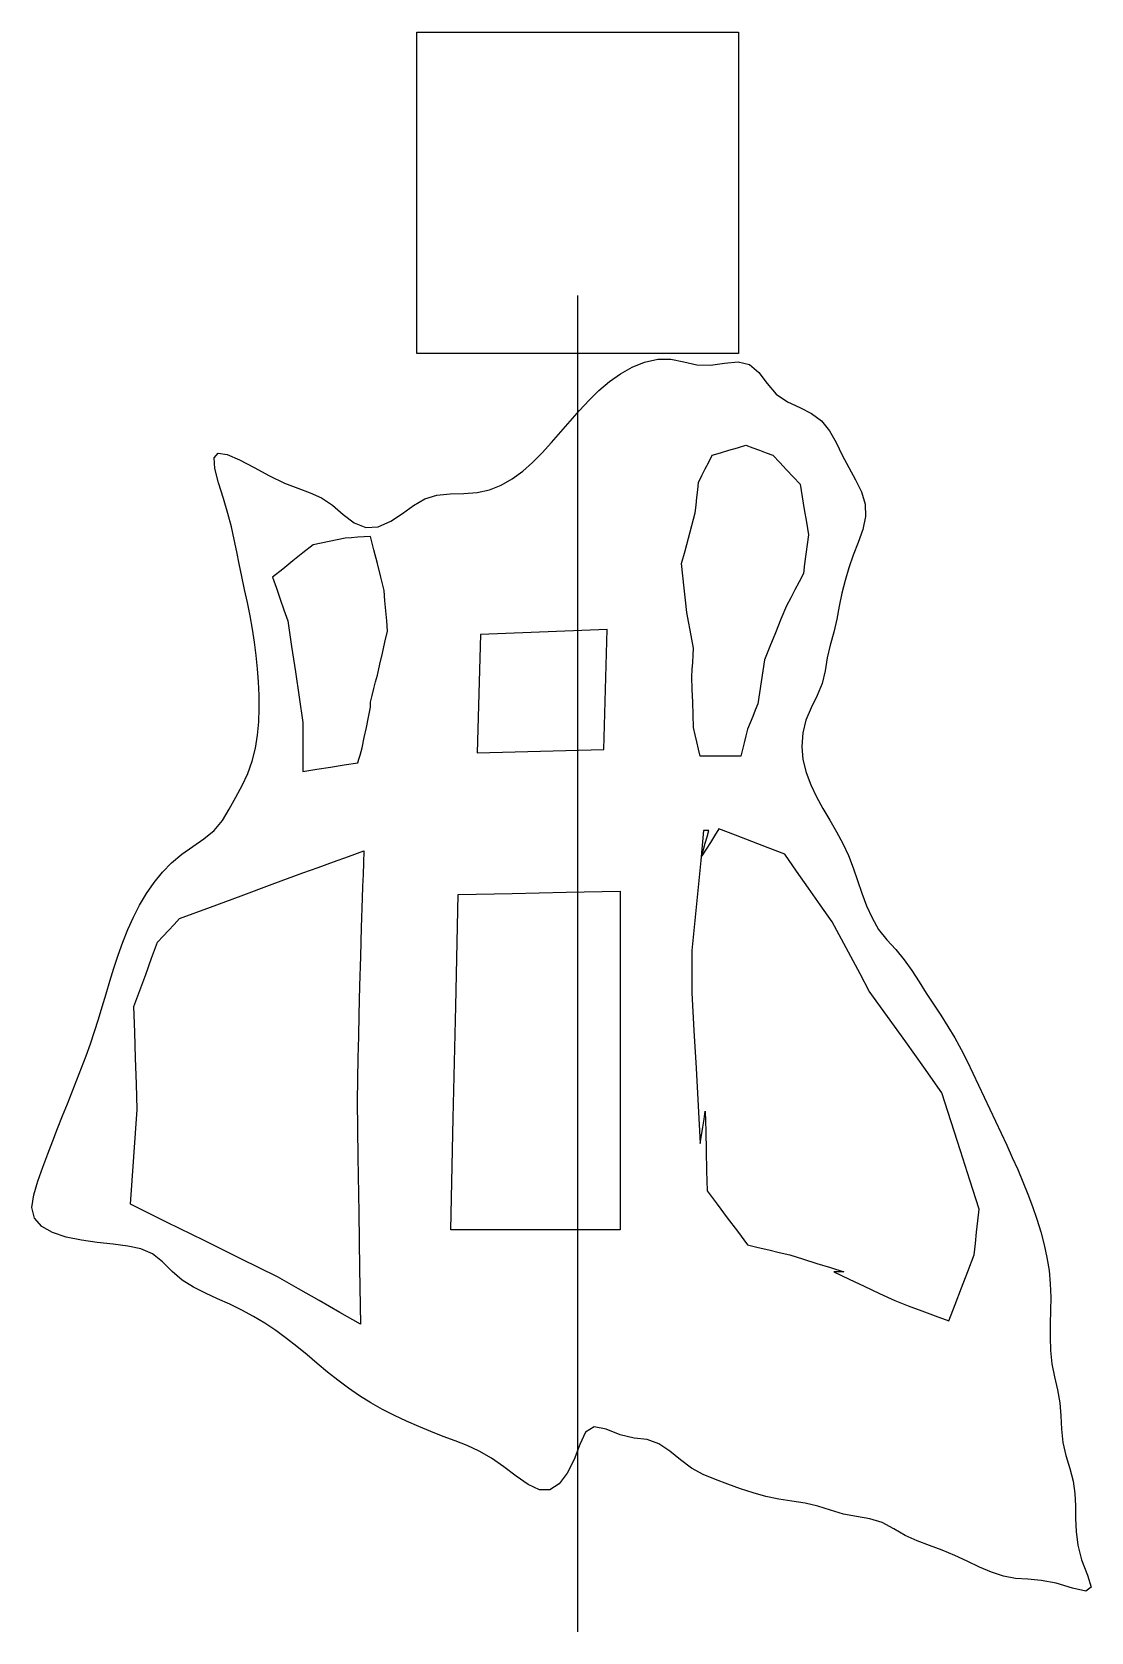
# Model space of a CAD drawing. Header units: millimetres. Extents: x -194 to 183, y -264 to 306.
import ezdxf

# ---------------------------------------------------------------- set-up
doc = ezdxf.new("R2010")
doc.units = ezdxf.units.MM
for name, color, linetype in [('BODY_OUTLINE', 7, 'Continuous'), ('CENTERLINE', 8, 'Continuous'), ('CONTROL_CAVITY', 2, 'Continuous'), ('HARDWARE_REFS', 3, 'Continuous'), ('VOID_CHAMBERS', 5, 'Continuous')]:
    doc.layers.add(name, color=color, linetype=linetype)

msp = doc.modelspace()

# ---------------------------------------------------------------- linework, layer by layer
at = {"layer": 'BODY_OUTLINE'}
msp.add_lwpolyline([(-35.83, 141.92), (-31.39, 142.92), (-27.23, 144.58), (-23.32, 146.8), (-19.61, 149.51), (-16.07, 152.62), (-12.66, 156.04), (-9.32, 159.69), (-6.03, 163.47), (-2.74, 167.3), (0.6, 171.1), (4.02, 174.78), (7.56, 178.26), (11.27, 181.43), (15.19, 184.23), (19.35, 186.56), (23.81, 188.34), (28.48, 189.39), (33.17, 189.45), (37.75, 188.45), (42.37, 187.33), (47.27, 187.21), (52.3, 187.93), (57.08, 188.41), (61.2, 187.54), (64.47, 184.65), (67.4, 180.69), (70.68, 176.96), (74.67, 174.25), (79.02, 172.16), (83.23, 170.07), (86.83, 167.39), (89.65, 163.85), (91.97, 159.7), (94.13, 155.24), (96.45, 150.79), (98.9, 146.44), (101.03, 142.15), (102.37, 137.81), (102.47, 133.35), (101.44, 128.78), (99.79, 124.17), (98.07, 119.6), (96.53, 115.08), (95.19, 110.58), (94.05, 106.04), (93.1, 101.45), (92.2, 96.8), (91.11, 92.18), (89.85, 87.61), (88.76, 83.03), (88.11, 78.42), (87.06, 73.93), (85.22, 69.61), (83.09, 65.32), (81.22, 60.92), (80.08, 56.31), (79.75, 51.56), (80.17, 46.83), (81.27, 42.26), (82.92, 37.87), (84.97, 33.61), (87.29, 29.44), (89.72, 25.31), (92.14, 21.17), (94.38, 16.97), (96.33, 12.67), (98.02, 8.27), (99.57, 3.8), (101.13, -0.72), (102.81, -5.21), (104.77, -9.55), (107.12, -13.63), (109.98, -17.34), (113.19, -20.81), (116.25, -24.4), (118.98, -28.25), (121.53, -32.24), (124.06, -36.26), (126.65, -40.22), (129.26, -44.17), (131.8, -48.15), (134.23, -52.2), (136.49, -56.34), (138.63, -60.55), (140.69, -64.82), (142.71, -69.1), (144.72, -73.38), (146.73, -77.65), (148.75, -81.92), (150.76, -86.19), (152.75, -90.47), (154.71, -94.77), (156.63, -99.1), (158.5, -103.47), (160.28, -107.87), (161.95, -112.31), (163.49, -116.78), (164.87, -121.3), (166.06, -125.86), (167.03, -130.46), (167.77, -135.1), (168.23, -139.79), (168.4, -144.52), (168.35, -149.28), (168.21, -154.06), (168.13, -158.83), (168.27, -163.57), (168.77, -168.25), (169.69, -172.88), (170.75, -177.48), (171.62, -182.11), (172.01, -186.81), (172.17, -191.56), (172.7, -196.28), (173.81, -200.93), (175.16, -205.5), (176.33, -210), (177, -214.44), (177.2, -218.86), (177.23, -223.36), (177.4, -228), (178, -232.87), (179.34, -238.06), (181.47, -243.47), (182.72, -247.75), (180.87, -249.18), (176.14, -248.15), (170.35, -246.41), (165, -245.39), (160.25, -244.98), (155.86, -244.65), (151.59, -243.87), (147.29, -242.47), (142.97, -240.63), (138.6, -238.58), (134.19, -236.51), (129.72, -234.63), (125.23, -232.96), (120.8, -231.28), (116.52, -229.37), (112.48, -227.01), (108.42, -224.77), (103.96, -223.45), (99.27, -222.62), (94.56, -221.75), (90, -220.41), (85.51, -218.93), (80.93, -217.89), (76.25, -217.21), (71.58, -216.47), (66.97, -215.45), (62.42, -214.17), (57.92, -212.72), (53.44, -211.14), (48.98, -209.51), (44.6, -207.71), (40.44, -205.39), (36.56, -202.45), (32.79, -199.4), (28.9, -196.8), (24.7, -195.22), (20.05, -194.68), (15.05, -193.5), (10.11, -191.58), (5.84, -190.71), (2.79, -192.6), (0.7, -197.01), (-1.33, -202.29), (-3.76, -207.2), (-6.63, -211.05), (-9.93, -213.17), (-13.64, -213.08), (-17.68, -211.23), (-21.94, -208.29), (-26.33, -204.93), (-30.72, -201.8), (-35.07, -199.33), (-39.37, -197.36), (-43.67, -195.69), (-47.97, -194.1), (-52.3, -192.42), (-56.64, -190.63), (-60.96, -188.71), (-65.25, -186.67), (-69.48, -184.48), (-73.63, -182.14), (-77.68, -179.64), (-81.61, -176.97), (-85.41, -174.14), (-89.1, -171.19), (-92.74, -168.16), (-96.35, -165.12), (-99.98, -162.11), (-103.68, -159.2), (-107.47, -156.42), (-111.4, -153.83), (-115.46, -151.43), (-119.63, -149.18), (-123.9, -147.08), (-128.23, -145.08), (-132.57, -143.11), (-136.79, -140.97), (-140.78, -138.45), (-144.41, -135.37), (-147.81, -131.99), (-151.41, -129.15), (-155.53, -127.39), (-160.21, -126.39), (-165.42, -125.73), (-171.04, -125.08), (-176.73, -124.26), (-182.17, -123.13), (-186.99, -121.54), (-190.84, -119.37), (-193.39, -116.45), (-194.3, -112.66), (-193.69, -108.1), (-192.2, -103.19), (-190.46, -98.3), (-188.7, -93.55), (-186.94, -88.94), (-185.17, -84.44), (-183.42, -80.03), (-181.68, -75.7), (-179.96, -71.41), (-178.28, -67.15), (-176.64, -62.9), (-175.04, -58.64), (-173.51, -54.35), (-172.04, -50), (-170.63, -45.59), (-169.27, -41.12), (-167.92, -36.59), (-166.54, -32.02), (-165.11, -27.41), (-163.58, -22.8), (-161.93, -18.21), (-160.13, -13.68), (-158.15, -9.24), (-155.97, -4.95), (-153.55, -0.83), (-150.86, 3.08), (-147.89, 6.73), (-144.59, 10.1), (-140.95, 13.13), (-137.02, 15.89), (-133.1, 18.63), (-129.49, 21.63), (-126.48, 25.17), (-124.07, 29.24), (-121.76, 33.43), (-119.53, 37.63), (-117.51, 41.9), (-115.87, 46.3), (-114.72, 50.86), (-113.99, 55.54), (-113.6, 60.29), (-113.45, 65.04), (-113.46, 69.78), (-113.64, 74.49), (-113.97, 79.19), (-114.45, 83.89), (-115.06, 88.59), (-115.8, 93.3), (-116.67, 98.03), (-117.61, 102.75), (-118.6, 107.43), (-119.59, 112.02), (-120.53, 116.5), (-121.41, 120.85), (-122.3, 125.18), (-123.31, 129.67), (-124.57, 134.5), (-126.18, 139.82), (-127.95, 145.41), (-129.26, 150.49), (-129.48, 154.24), (-127.98, 155.88), (-124.8, 155.46), (-120.37, 153.57), (-115.19, 150.82), (-109.71, 147.85), (-104.42, 145.27), (-99.63, 143.42), (-95.29, 141.86), (-91.24, 140.02), (-87.35, 137.37), (-83.49, 134.12), (-79.55, 131.17), (-75.41, 129.45), (-71.02, 129.76), (-66.56, 131.75), (-62.39, 134.51), (-58.48, 137.33), (-54.49, 139.64), (-50.12, 140.95), (-45.4, 141.42), (-40.57, 141.56), (-35.83, 141.92)], close=True, dxfattribs=at)
at = {"layer": 'CENTERLINE'}
msp.add_line((0, -263.74), (0, 212.08), dxfattribs=at)
at = {"layer": 'CONTROL_CAVITY'}
msp.add_lwpolyline([(-42.6, -1.19), (-23.37, -0.79), (-4.15, -0.4), (15.07, 0), (15.07, -40.18), (15.07, -80.36), (15.07, -120.54), (-5.02, -120.54), (-25.11, -120.54), (-45.2, -120.54), (-44.33, -80.76), (-43.46, -40.97)], close=True, dxfattribs=at)
at = {"layer": 'HARDWARE_REFS'}
for points in [[(-57.26, 305.87), (57.26, 305.87), (57.26, 191.36), (-57.26, 191.36)], [(9.31, 50.45), (10.5, 93.18), (-34.62, 91.37), (-35.83, 49.24)]]:
    msp.add_lwpolyline(points, close=True, dxfattribs=at)
at = {"layer": 'VOID_CHAMBERS'}
for points in [[(74.3, 101.6), (72.34, 96.79), (70.39, 91.97), (68.43, 87.16), (66.48, 82.34), (65.88, 78.43), (65.27, 74.52), (64.67, 70.6), (64.07, 66.69), (63.17, 64.43), (62.27, 62.18), (61.37, 59.92), (60.47, 57.66), (59.86, 55.26), (59.26, 52.85), (58.66, 50.44), (58.05, 48.03), (54.44, 48.03), (50.83, 48.03), (47.22, 48.03), (43.61, 48.03), (43.01, 50.59), (42.41, 53.15), (41.81, 55.71), (41.21, 58.27), (41.06, 62.78), (40.91, 67.3), (40.76, 71.82), (40.61, 76.33), (40.76, 78.89), (40.91, 81.45), (41.06, 84.01), (41.21, 86.56), (40.61, 89.72), (40, 92.88), (39.4, 96.03), (38.8, 99.19), (38.35, 103.56), (37.89, 107.92), (37.44, 112.29), (36.99, 116.65), (38.19, 121.17), (39.39, 125.68), (40.6, 130.19), (41.8, 134.7), (42.1, 137.41), (42.4, 140.12), (42.7, 142.83), (43, 145.54), (44.21, 147.94), (45.41, 150.35), (46.62, 152.76), (47.83, 155.17), (50.83, 156.07), (53.84, 156.97), (56.85, 157.88), (59.86, 158.78), (62.27, 157.88), (64.68, 156.97), (67.09, 156.07), (69.49, 155.17), (71.9, 152.61), (74.31, 150.05), (76.71, 147.49), (79.12, 144.94), (79.87, 140.42), (80.63, 135.91), (81.38, 131.4), (82.13, 126.88), (81.68, 123.42), (81.23, 119.96), (80.78, 116.5), (80.33, 113.04), (78.82, 110.18), (77.31, 107.32), (75.8, 104.46)], [(-94.22, 123.27), (-97.83, 120.41), (-101.44, 117.55), (-105.04, 114.69), (-108.65, 111.83), (-107.3, 107.92), (-105.95, 104.01), (-104.6, 100.1), (-103.24, 96.19), (-101.89, 87.16), (-100.53, 78.13), (-99.17, 69.1), (-97.82, 60.07), (-97.82, 55.71), (-97.82, 51.35), (-97.82, 46.99), (-97.82, 42.63), (-92.94, 43.4), (-88.06, 44.17), (-83.17, 44.94), (-78.29, 45.72), (-77.91, 47.05), (-77.52, 48.38), (-77.14, 49.72), (-76.75, 51.05), (-76, 54.66), (-75.25, 58.27), (-74.51, 61.89), (-73.76, 65.5), (-73.76, 65.95), (-73.76, 66.4), (-73.76, 66.84), (-73.76, 67.29), (-73.15, 69.7), (-72.55, 72.11), (-71.95, 74.51), (-71.34, 76.92), (-70.44, 80.83), (-69.54, 84.75), (-68.63, 88.66), (-67.73, 92.58), (-68.03, 96.19), (-68.33, 99.8), (-68.63, 103.41), (-68.93, 107.03), (-70.14, 111.84), (-71.34, 116.65), (-72.55, 121.47), (-73.76, 126.28), (-76.01, 126.13), (-78.27, 125.98), (-80.52, 125.83), (-82.78, 125.68), (-85.64, 125.08), (-88.5, 124.47), (-91.36, 123.87)], [(90.56, -10.94), (86.34, -4.92), (82.13, 1.09), (77.91, 7.11), (73.7, 13.12), (67.83, 15.38), (61.97, 17.64), (56.1, 19.9), (50.23, 22.16), (48.73, 19.75), (47.22, 17.34), (45.71, 14.93), (44.21, 12.52), (44.81, 14.78), (45.41, 17.04), (46.02, 19.3), (46.62, 21.56), (46.17, 21.56), (45.72, 21.56), (45.26, 21.56), (44.81, 21.56), (43.76, 10.88), (42.71, 0.2), (41.66, -10.49), (40.61, -21.17), (40.61, -24.93), (40.61, -28.7), (40.61, -32.46), (40.61, -36.22), (41.36, -49.61), (42.11, -63), (42.86, -76.4), (43.61, -89.79), (44.06, -86.93), (44.51, -84.07), (44.96, -81.21), (45.41, -78.35), (45.56, -85.42), (45.72, -92.49), (45.87, -99.56), (46.02, -106.63), (49.63, -111.45), (53.24, -116.27), (56.85, -121.09), (60.47, -125.91), (64.23, -126.81), (67.98, -127.71), (71.74, -128.61), (75.5, -129.51), (80.32, -131.01), (85.14, -132.52), (89.96, -134.03), (94.78, -135.53), (93.87, -135.53), (92.97, -135.53), (92.06, -135.53), (91.16, -135.53), (96.58, -138.09), (101.99, -140.65), (107.41, -143.21), (112.83, -145.76), (117.64, -147.57), (122.45, -149.37), (127.27, -151.18), (132.08, -152.98), (134.34, -147.11), (136.59, -141.24), (138.85, -135.37), (141.11, -129.51), (141.56, -125.45), (142.01, -121.38), (142.46, -117.32), (142.92, -113.26), (139.6, -102.88), (136.29, -92.5), (132.98, -82.12), (129.67, -71.74), (123.2, -62.71), (116.74, -53.68), (110.27, -44.65), (103.8, -35.62), (100.49, -29.45), (97.18, -23.28), (93.87, -17.11)], [(-158.01, -41.04), (-155.91, -35.33), (-153.8, -29.61), (-151.7, -23.89), (-149.59, -18.17), (-147.63, -16.06), (-145.67, -13.95), (-143.71, -11.84), (-141.76, -9.73), (-130.77, -5.67), (-119.79, -1.61), (-108.8, 2.45), (-97.82, 6.51), (-92.4, 8.46), (-86.99, 10.42), (-81.57, 12.37), (-76.15, 14.33), (-76.3, 10.12), (-76.45, 5.91), (-76.6, 1.7), (-76.75, -2.52), (-77.06, -12.9), (-77.36, -23.28), (-77.66, -33.66), (-77.96, -44.04), (-78.11, -51.72), (-78.26, -59.39), (-78.41, -67.06), (-78.56, -74.73), (-78.26, -94.6), (-77.96, -114.46), (-77.66, -134.32), (-77.36, -154.19), (-84.73, -149.97), (-92.11, -145.76), (-99.48, -141.55), (-106.86, -137.34), (-119.95, -130.87), (-133.04, -124.4), (-146.13, -117.93), (-159.22, -111.45), (-158.62, -103.03), (-158.01, -94.6), (-157.41, -86.18), (-156.81, -77.75), (-157.11, -68.57), (-157.41, -59.4), (-157.71, -50.22)]]:
    msp.add_lwpolyline(points, close=True, dxfattribs=at)

doc.saveas('drawing.dxf')
